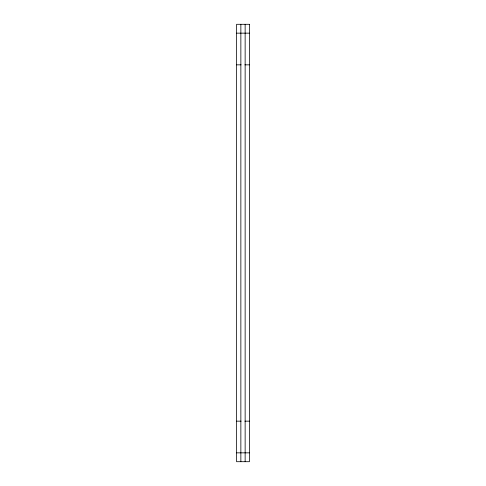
<?xml version="1.0" encoding="UTF-8"?>
<svg xmlns="http://www.w3.org/2000/svg" width="486" height="486" viewBox="0 0 486 486"><rect width="100%" height="100%" fill="white"/><g stroke="black" fill="none" stroke-linecap="round" stroke-linejoin="round"><path stroke-width="0.73" d="M236.585 33.151L249.415 33.151M236.585 64.845L241.111 64.845M244.889 64.845L249.415 64.845M236.585 421.155L241.111 421.155M244.889 421.155L249.415 421.155M236.585 452.849L249.415 452.849M245.138 24.3L245.138 461.7M240.862 24.3L240.862 461.7M249.415 24.3L236.585 24.3L236.585 461.7L249.415 461.7L249.415 24.3"/></g></svg>
